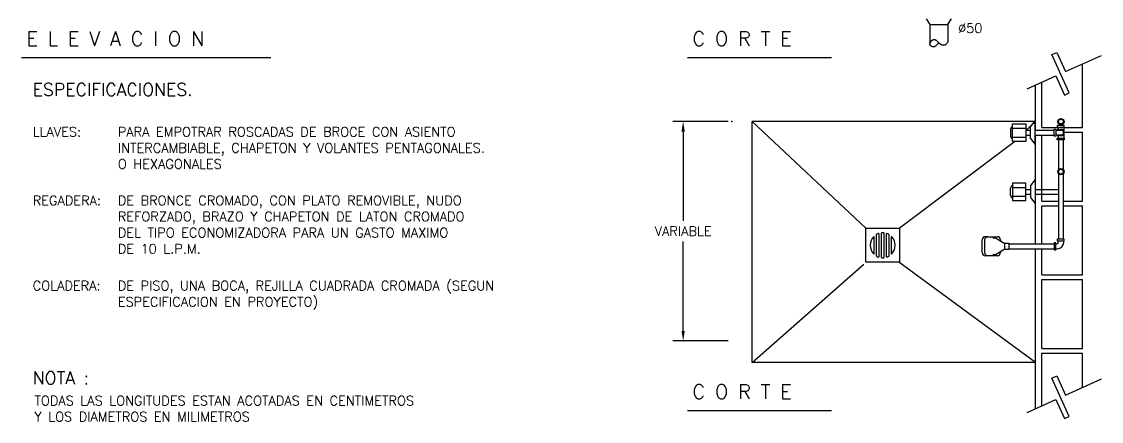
# Model space of a CAD drawing. Extents: x 145.7 to 190.5, y 293.8 to 329.7.
# Drawn here: x 146.3 to 157.69, y 304.59 to 308.81 of the extents above; entities that cross this region are included whole.
import ezdxf
from ezdxf.enums import TextEntityAlignment as Align

# ---------------------------------------------------------------- set-up
doc = ezdxf.new("R2010")
doc.units = 0
doc.header["$LTSCALE"] = 0.4
doc.header["$MEASUREMENT"] = 0
doc.layers.get('DEFPOINTS').update_dxf_attribs({"linetype": 'CONTINUOUS'})
doc.layers.add('A13', color=130, linetype='CONTINUOUS')
doc.layers.add('LETRAS', color=50, linetype='CONTINUOUS')
doc.styles.add('ROMANS', font='ROMANS.SHX', dxfattribs={"width": 1.5, "height": 0.3})

msp = doc.modelspace()

# ---------------------------------------------------------------- linework, layer by layer
at = {"layer": 'A13'}
for p, q in [((155.84, 308.84, 55.342), (155.877, 308.781, 55.342)), ((156.069, 308.781, 55.342), (156.105, 308.84, 55.342)), ((155.877, 308.781, 55.342), (155.877, 308.761, 55.342)), ((155.877, 308.781, 55.342), (156.069, 308.781, 55.342)), ((155.877, 308.761, 55.342), (155.877, 308.571, 55.342)), ((156.069, 308.781, 55.342), (156.069, 308.761, 55.342)), ((156.069, 308.761, 55.342), (156.069, 308.596, 55.342)), ((155.885, 308.595, 55.342), (155.884, 308.594, 55.342)), ((155.886, 308.597, 55.342), (155.885, 308.595, 55.342)), ((155.887, 308.599, 55.342), (155.886, 308.597, 55.342)), ((155.888, 308.6, 55.342), (155.887, 308.599, 55.342)), ((155.889, 308.602, 55.342), (155.888, 308.6, 55.342)), ((155.891, 308.603, 55.342), (155.889, 308.602, 55.342)), ((155.892, 308.605, 55.342), (155.891, 308.603, 55.342)), ((155.894, 308.606, 55.342), (155.892, 308.605, 55.342)), ((155.896, 308.608, 55.342), (155.894, 308.606, 55.342)), ((155.897, 308.609, 55.342), (155.896, 308.608, 55.342)), ((155.899, 308.61, 55.342), (155.897, 308.609, 55.342)), ((155.901, 308.611, 55.342), (155.899, 308.61, 55.342)), ((155.904, 308.612, 55.342), (155.901, 308.611, 55.342)), ((155.906, 308.613, 55.342), (155.904, 308.612, 55.342)), ((155.908, 308.614, 55.342), (155.906, 308.613, 55.342)), ((155.911, 308.615, 55.342), (155.908, 308.614, 55.342)), ((155.913, 308.616, 55.342), (155.911, 308.615, 55.342)), ((155.916, 308.616, 55.342), (155.913, 308.616, 55.342)), ((155.918, 308.617, 55.342), (155.916, 308.616, 55.342)), ((155.921, 308.617, 55.342), (155.918, 308.617, 55.342)), ((155.923, 308.617, 55.342), (155.921, 308.617, 55.342)), ((155.926, 308.617, 55.342), (155.923, 308.617, 55.342)), ((155.928, 308.617, 55.342), (155.926, 308.617, 55.342)), ((155.931, 308.617, 55.342), (155.928, 308.617, 55.342)), ((155.933, 308.616, 55.342), (155.931, 308.617, 55.342)), ((155.936, 308.616, 55.342), (155.933, 308.616, 55.342)), ((155.938, 308.615, 55.342), (155.936, 308.616, 55.342)), ((155.94, 308.614, 55.342), (155.938, 308.615, 55.342)), ((155.943, 308.614, 55.342), (155.94, 308.614, 55.342)), ((155.945, 308.612, 55.342), (155.943, 308.614, 55.342)), ((155.947, 308.611, 55.342), (155.945, 308.612, 55.342)), ((155.949, 308.61, 55.342), (155.947, 308.611, 55.342)), ((155.951, 308.608, 55.342), (155.949, 308.61, 55.342)), ((155.953, 308.606, 55.342), (155.951, 308.608, 55.342)), ((155.955, 308.604, 55.342), (155.953, 308.606, 55.342)), ((155.957, 308.602, 55.342), (155.955, 308.604, 55.342)), ((155.959, 308.6, 55.342), (155.957, 308.602, 55.342)), ((155.961, 308.598, 55.342), (155.959, 308.6, 55.342)), ((155.963, 308.596, 55.342), (155.961, 308.598, 55.342)), ((155.965, 308.593, 55.342), (155.963, 308.596, 55.342)), ((156.069, 308.597, 55.342), (156.067, 308.593, 55.342)), ((155.877, 308.576, 55.342), (155.876, 308.574, 55.342)), ((155.876, 308.574, 55.342), (155.876, 308.573, 55.342)), ((155.876, 308.573, 55.342), (155.876, 308.571, 55.342)), ((155.876, 308.571, 55.342), (155.877, 308.57, 55.342)), ((155.878, 308.58, 55.342), (155.877, 308.579, 55.342)), ((155.877, 308.579, 55.342), (155.877, 308.577, 55.342)), ((155.877, 308.577, 55.342), (155.877, 308.576, 55.342)), ((155.877, 308.57, 55.342), (155.877, 308.569, 55.342)), ((155.877, 308.569, 55.342), (155.878, 308.567, 55.342)), ((155.879, 308.584, 55.342), (155.878, 308.582, 55.342)), ((155.878, 308.582, 55.342), (155.878, 308.58, 55.342)), ((155.878, 308.567, 55.342), (155.878, 308.566, 55.342)), ((155.878, 308.566, 55.342), (155.879, 308.564, 55.342)), ((155.88, 308.585, 55.342), (155.879, 308.584, 55.342)), ((155.879, 308.564, 55.342), (155.88, 308.563, 55.342)), ((155.881, 308.587, 55.342), (155.88, 308.585, 55.342)), ((155.88, 308.563, 55.342), (155.882, 308.561, 55.342)), ((155.882, 308.589, 55.342), (155.881, 308.587, 55.342)), ((155.883, 308.592, 55.342), (155.882, 308.59, 55.342)), ((155.882, 308.59, 55.342), (155.882, 308.589, 55.342)), ((155.882, 308.561, 55.342), (155.883, 308.56, 55.342)), ((155.884, 308.594, 55.342), (155.883, 308.592, 55.342)), ((155.883, 308.56, 55.342), (155.884, 308.558, 55.342)), ((155.884, 308.558, 55.342), (155.886, 308.557, 55.342)), ((155.886, 308.557, 55.342), (155.888, 308.555, 55.342)), ((155.888, 308.555, 55.342), (155.89, 308.554, 55.342)), ((155.89, 308.554, 55.342), (155.892, 308.553, 55.342)), ((155.892, 308.553, 55.342), (155.894, 308.552, 55.342)), ((155.894, 308.552, 55.342), (155.897, 308.551, 55.342)), ((155.897, 308.551, 55.342), (155.899, 308.55, 55.342)), ((155.899, 308.55, 55.342), (155.902, 308.549, 55.342)), ((155.902, 308.549, 55.342), (155.904, 308.548, 55.342)), ((155.904, 308.548, 55.342), (155.907, 308.548, 55.342)), ((155.907, 308.548, 55.342), (155.91, 308.547, 55.342)), ((155.91, 308.547, 55.342), (155.912, 308.547, 55.342)), ((155.912, 308.547, 55.342), (155.915, 308.547, 55.342)), ((155.915, 308.547, 55.342), (155.917, 308.547, 55.342)), ((155.917, 308.547, 55.342), (155.92, 308.547, 55.342)), ((155.92, 308.547, 55.342), (155.922, 308.547, 55.342)), ((155.922, 308.547, 55.342), (155.924, 308.548, 55.342)), ((155.924, 308.548, 55.342), (155.926, 308.548, 55.342)), ((155.926, 308.548, 55.342), (155.928, 308.549, 55.342)), ((155.928, 308.549, 55.342), (155.93, 308.549, 55.342)), ((155.93, 308.549, 55.342), (155.932, 308.55, 55.342)), ((155.932, 308.55, 55.342), (155.934, 308.551, 55.342)), ((155.934, 308.551, 55.342), (155.935, 308.552, 55.342)), ((155.935, 308.552, 55.342), (155.937, 308.553, 55.342)), ((155.937, 308.553, 55.342), (155.938, 308.554, 55.342)), ((155.938, 308.554, 55.342), (155.94, 308.555, 55.342)), ((155.94, 308.555, 55.342), (155.942, 308.556, 55.342)), ((155.942, 308.556, 55.342), (155.943, 308.557, 55.342)), ((155.943, 308.557, 55.342), (155.945, 308.559, 55.342)), ((155.945, 308.559, 55.342), (155.947, 308.56, 55.342)), ((155.947, 308.56, 55.342), (155.949, 308.562, 55.342)), ((155.949, 308.562, 55.342), (155.951, 308.564, 55.342)), ((155.951, 308.564, 55.342), (155.953, 308.565, 55.342)), ((155.953, 308.565, 55.342), (155.954, 308.567, 55.342)), ((155.954, 308.567, 55.342), (155.956, 308.569, 55.342)), ((155.956, 308.569, 55.342), (155.958, 308.571, 55.342)), ((155.958, 308.571, 55.342), (155.96, 308.572, 55.342)), ((155.96, 308.572, 55.342), (155.961, 308.574, 55.342)), ((155.961, 308.574, 55.342), (155.963, 308.576, 55.342)), ((155.963, 308.576, 55.342), (155.965, 308.578, 55.342)), ((155.967, 308.591, 55.342), (155.965, 308.593, 55.342)), ((155.965, 308.578, 55.342), (155.966, 308.58, 55.342)), ((155.966, 308.58, 55.342), (155.968, 308.582, 55.342)), ((155.969, 308.589, 55.342), (155.967, 308.591, 55.342)), ((155.968, 308.582, 55.342), (155.969, 308.584, 55.342)), ((155.971, 308.586, 55.342), (155.969, 308.589, 55.342)), ((155.969, 308.584, 55.342), (155.971, 308.586, 55.342)), ((155.973, 308.584, 55.342), (155.971, 308.586, 55.342)), ((155.976, 308.582, 55.342), (155.973, 308.584, 55.342)), ((155.978, 308.58, 55.342), (155.976, 308.582, 55.342)), ((155.98, 308.578, 55.342), (155.978, 308.58, 55.342)), ((155.983, 308.576, 55.342), (155.98, 308.578, 55.342)), ((155.985, 308.574, 55.342), (155.983, 308.576, 55.342)), ((155.988, 308.573, 55.342), (155.985, 308.574, 55.342)), ((155.99, 308.571, 55.342), (155.988, 308.573, 55.342)), ((155.993, 308.569, 55.342), (155.99, 308.571, 55.342)), ((155.995, 308.568, 55.342), (155.993, 308.569, 55.342)), ((155.998, 308.567, 55.342), (155.995, 308.568, 55.342)), ((156.001, 308.566, 55.342), (155.998, 308.567, 55.342)), ((156.003, 308.565, 55.342), (156.001, 308.566, 55.342)), ((156.006, 308.564, 55.342), (156.003, 308.565, 55.342)), ((156.009, 308.563, 55.342), (156.006, 308.564, 55.342)), ((156.012, 308.563, 55.342), (156.009, 308.563, 55.342)), ((156.015, 308.562, 55.342), (156.012, 308.563, 55.342)), ((156.018, 308.562, 55.342), (156.015, 308.562, 55.342)), ((156.021, 308.562, 55.342), (156.018, 308.562, 55.342)), ((156.024, 308.561, 55.342), (156.021, 308.562, 55.342)), ((156.027, 308.561, 55.342), (156.024, 308.561, 55.342)), ((156.03, 308.562, 55.342), (156.027, 308.561, 55.342)), ((156.033, 308.562, 55.342), (156.03, 308.562, 55.342)), ((156.036, 308.563, 55.342), (156.033, 308.562, 55.342)), ((156.039, 308.564, 55.342), (156.036, 308.563, 55.342)), ((156.042, 308.565, 55.342), (156.039, 308.564, 55.342)), ((156.045, 308.566, 55.342), (156.042, 308.565, 55.342)), ((156.048, 308.569, 55.342), (156.045, 308.566, 55.342)), ((156.051, 308.571, 55.342), (156.048, 308.569, 55.342)), ((156.055, 308.575, 55.342), (156.051, 308.571, 55.342)), ((156.058, 308.58, 55.342), (156.055, 308.575, 55.342)), ((156.062, 308.586, 55.342), (156.058, 308.58, 55.342)), ((156.067, 308.593, 55.342), (156.062, 308.586, 55.342)), ((157.488, 307.694, 55.342), (157.488, 308.364, 55.342)), ((157.058, 307.694, 55.342), (157.058, 308.17, 55.342)), ((156.992, 307.757, 55.342), (154.007, 307.757, 55.342)), ((154.007, 305.214, 55.342), (154.007, 307.757, 55.342)), ((155.204, 306.629, 55.342), (154.007, 307.757, 55.342)), ((156.75, 307.546, 55.342), (156.75, 307.73, 55.342)), ((156.75, 307.73, 55.342), (156.891, 307.73, 55.342)), ((156.891, 307.661, 55.342), (156.992, 307.757, 55.342)), ((156.891, 307.73, 55.342), (156.891, 307.546, 55.342)), ((156.939, 307.698, 55.342), (156.99, 307.762, 55.342)), ((156.939, 307.577, 55.342), (156.939, 307.698, 55.342)), ((156.99, 307.513, 55.342), (156.99, 307.762, 55.342)), ((157.058, 307.694, 55.342), (157.232, 307.694, 55.342)), ((157.232, 307.697, 55.342), (157.232, 307.68, 55.342)), ((157.29, 307.697, 55.342), (157.29, 307.661, 55.342)), ((157.29, 307.694, 55.342), (157.488, 307.694, 55.342)), ((156.891, 307.663, 55.342), (156.939, 307.663, 55.342)), ((156.891, 307.613, 55.342), (156.939, 307.613, 55.342)), ((156.939, 307.577, 55.342), (156.99, 307.513, 55.342)), ((156.99, 307.663, 55.342), (157.188, 307.663, 55.342)), ((156.99, 307.613, 55.342), (157.188, 307.613, 55.342)), ((157.058, 306.916, 55.342), (157.058, 307.613, 55.342)), ((157.205, 307.664, 55.342), (157.263, 307.664, 55.342)), ((157.205, 307.664, 55.342), (157.263, 307.664, 55.342)), ((157.205, 307.614, 55.342), (157.263, 307.614, 55.342)), ((157.205, 307.614, 55.342), (157.263, 307.614, 55.342)), ((157.232, 307.598, 55.342), (157.232, 307.581, 55.342)), ((157.29, 307.617, 55.342), (157.29, 307.581, 55.342)), ((157.297, 307.644, 55.342), (157.488, 307.644, 55.342)), ((157.488, 306.916, 55.342), (157.488, 307.644, 55.342)), ((155.554, 306.629, 55.342), (156.77, 307.546, 55.342)), ((156.891, 307.546, 55.342), (156.75, 307.546, 55.342)), ((157.235, 307.564, 55.342), (157.235, 307.247, 55.342)), ((157.284, 307.564, 55.342), (157.284, 307.247, 55.342)), ((156.939, 307.075, 55.342), (156.99, 307.139, 55.342)), ((156.99, 307.139, 55.342), (156.99, 306.89, 55.342)), ((157.235, 307.204, 55.342), (157.235, 306.514, 55.342)), ((157.284, 307.204, 55.342), (157.284, 306.514, 55.342)), ((156.891, 307.106, 55.342), (156.75, 307.106, 55.342)), ((156.75, 307.106, 55.342), (156.75, 306.922, 55.342)), ((156.891, 306.922, 55.342), (156.891, 307.106, 55.342)), ((156.891, 307.039, 55.342), (156.939, 307.039, 55.342)), ((156.939, 307.075, 55.342), (156.939, 306.954, 55.342)), ((156.99, 307.039, 55.342), (157.235, 307.039, 55.342)), ((156.75, 306.922, 55.342), (156.891, 306.922, 55.342)), ((156.891, 306.989, 55.342), (156.939, 306.989, 55.342)), ((156.939, 306.954, 55.342), (156.99, 306.89, 55.342)), ((156.99, 306.989, 55.342), (157.235, 306.989, 55.342)), ((157.058, 306.916, 55.342), (157.235, 306.916, 55.342)), ((157.284, 306.916, 55.342), (157.488, 306.916, 55.342)), ((157.058, 306.464, 55.342), (157.058, 306.867, 55.342)), ((157.058, 306.867, 55.342), (157.235, 306.867, 55.342)), ((157.284, 306.867, 55.342), (157.488, 306.867, 55.342)), ((157.488, 306.138, 55.342), (157.488, 306.867, 55.342)), ((156.43, 306.372, 55.342), (156.43, 306.507, 55.342)), ((156.456, 306.507, 55.342), (156.456, 306.372, 55.342)), ((156.464, 306.54, 55.342), (156.589, 306.54, 55.342)), ((156.543, 306.529, 55.342), (156.569, 306.529, 55.342)), ((156.569, 306.529, 55.342), (156.669, 306.467, 55.342)), ((156.622, 306.507, 55.342), (156.622, 306.496, 55.342)), ((156.669, 306.406, 55.342), (156.669, 306.471, 55.342)), ((156.669, 306.471, 55.342), (156.71, 306.471, 55.342)), ((156.71, 306.471, 55.342), (156.71, 306.406, 55.342)), ((156.71, 306.464, 55.342), (157.188, 306.464, 55.342)), ((156.71, 306.464, 55.342), (157.188, 306.464, 55.342)), ((157.205, 306.465, 55.342), (157.218, 306.465, 55.342)), ((157.232, 306.48, 55.342), (157.232, 306.497, 55.342)), ((157.29, 306.479, 55.342), (157.29, 306.497, 55.342)), ((156.589, 306.339, 55.342), (156.464, 306.339, 55.342)), ((156.543, 306.351, 55.342), (156.569, 306.351, 55.342)), ((156.569, 306.351, 55.342), (156.669, 306.413, 55.342)), ((156.622, 306.384, 55.342), (156.622, 306.372, 55.342)), ((156.71, 306.406, 55.342), (156.669, 306.406, 55.342)), ((156.71, 306.414, 55.342), (157.188, 306.414, 55.342)), ((156.71, 306.414, 55.342), (157.188, 306.414, 55.342)), ((157.058, 306.138, 55.342), (157.058, 306.414, 55.342)), ((157.205, 306.413, 55.342), (157.223, 306.413, 55.342)), ((154.007, 305.214, 55.342), (155.183, 306.252, 55.342)), ((156.992, 305.214, 55.342), (155.553, 306.271, 55.342)), ((157.058, 306.138, 55.342), (157.488, 306.138, 55.342)), ((157.058, 306.089, 55.342), (157.488, 306.089, 55.342)), ((157.058, 305.361, 55.342), (157.058, 306.089, 55.342)), ((157.488, 305.361, 55.342), (157.488, 306.089, 55.342)), ((157.058, 305.361, 55.342), (157.488, 305.361, 55.342)), ((157.058, 305.311, 55.342), (157.488, 305.311, 55.342)), ((157.058, 304.757, 55.342), (157.058, 305.311, 55.342)), ((157.488, 304.95, 55.342), (157.488, 305.311, 55.342)), ((156.992, 305.214, 55.342), (154.007, 305.214, 55.342))]:
    msp.add_line(p, q, dxfattribs=at)
at = {"layer": 'A13', "color": 20}
for p, q in [((157.166, 308.462, 55.342), (157.217, 308.485, 55.342)), ((157.217, 308.485, 55.342), (157.308, 308.283, 55.342)), ((157.348, 308.058, 55.342), (157.166, 308.462, 55.342)), ((157.308, 308.283, 55.342), (157.687, 308.453, 55.342)), ((156.903, 308.101, 55.342), (157.207, 308.237, 55.342)), ((157.207, 308.237, 55.342), (157.298, 308.035, 55.342)), ((157.298, 308.035, 55.342), (157.348, 308.058, 55.342)), ((156.729, 307.675, 55.342), (156.729, 307.601, 55.342)), ((156.75, 307.684, 55.342), (156.891, 307.684, 55.342)), ((156.75, 307.592, 55.342), (156.891, 307.592, 55.342)), ((156.729, 306.977, 55.342), (156.729, 307.051, 55.342)), ((156.75, 307.06, 55.342), (156.891, 307.06, 55.342)), ((156.75, 306.968, 55.342), (156.891, 306.968, 55.342)), ((155.316, 306.337, 55.342), (155.316, 306.563, 55.342)), ((155.343, 306.328, 55.342), (155.343, 306.572, 55.342)), ((155.369, 306.321, 55.342), (155.369, 306.579, 55.342)), ((155.396, 306.322, 55.342), (155.396, 306.579, 55.342)), ((155.422, 306.329, 55.342), (155.422, 306.572, 55.342)), ((155.449, 306.338, 55.342), (155.449, 306.562, 55.342)), ((155.29, 306.359, 55.342), (155.29, 306.542, 55.342)), ((155.475, 306.361, 55.342), (155.475, 306.54, 55.342)), ((157.166, 305.049, 55.342), (157.217, 305.071, 55.342)), ((157.217, 305.071, 55.342), (157.308, 304.869, 55.342)), ((157.348, 304.644, 55.342), (157.166, 305.049, 55.342)), ((157.308, 304.869, 55.342), (157.687, 305.04, 55.342)), ((156.903, 304.687, 55.342), (157.207, 304.824, 55.342)), ((157.207, 304.824, 55.342), (157.298, 304.621, 55.342)), ((157.298, 304.621, 55.342), (157.348, 304.644, 55.342))]:
    msp.add_line(p, q, dxfattribs=at)
at = {"layer": 'A13', "color": 50}
for p, q in [((146.304, 308.431, 55.342), (148.93, 308.431, 55.342)), ((153.325, 308.431, 55.342), (154.842, 308.431, 55.342)), ((156.992, 307.663, 55.342), (156.992, 308.141, 55.342)), ((156.992, 307.039, 55.342), (156.992, 307.613, 55.342)), ((156.992, 306.464, 55.342), (156.992, 306.989, 55.342)), ((156.992, 304.727, 55.342), (156.992, 306.414, 55.342)), ((153.325, 304.707, 55.342), (154.842, 304.707, 55.342))]:
    msp.add_line(p, q, dxfattribs=at)
at = {"layer": 'A13', "color": 20, "linetype": 'ByBlock'}
for p, q in [((153.753, 307.757, 55.342), (153.17, 307.757, 55.342)), ((153.278, 307.65, 55.342), (153.278, 306.706, 55.342)), ((153.278, 305.547, 55.342), (153.278, 306.491, 55.342)), ((153.753, 305.44, 55.342), (153.17, 305.44, 55.342))]:
    msp.add_line(p, q, dxfattribs=at)
at = {"layer": 'A13', "linetype": 'Continuous'}
for p, q in [((157.296, 307.715, 55.342), (157.222, 307.715, 55.342)), ((157.222, 307.715, 55.342), (157.222, 307.697, 55.342)), ((157.222, 307.697, 55.342), (157.296, 307.697, 55.342)), ((157.296, 307.697, 55.342), (157.296, 307.715, 55.342)), ((157.188, 307.676, 55.342), (157.205, 307.676, 55.342)), ((157.188, 307.602, 55.342), (157.188, 307.676, 55.342)), ((157.205, 307.602, 55.342), (157.188, 307.602, 55.342)), ((157.205, 307.676, 55.342), (157.205, 307.602, 55.342)), ((157.222, 307.581, 55.342), (157.296, 307.581, 55.342)), ((157.222, 307.564, 55.342), (157.222, 307.581, 55.342)), ((157.296, 307.581, 55.342), (157.296, 307.564, 55.342)), ((157.296, 307.564, 55.342), (157.222, 307.564, 55.342)), ((157.205, 306.476, 55.342), (157.188, 306.476, 55.342)), ((157.188, 306.476, 55.342), (157.188, 306.402, 55.342)), ((157.205, 306.402, 55.342), (157.205, 306.476, 55.342)), ((157.296, 306.514, 55.342), (157.222, 306.514, 55.342)), ((157.222, 306.514, 55.342), (157.222, 306.497, 55.342)), ((157.222, 306.497, 55.342), (157.296, 306.497, 55.342)), ((157.296, 306.497, 55.342), (157.296, 306.514, 55.342)), ((157.188, 306.402, 55.342), (157.205, 306.402, 55.342))]:
    msp.add_line(p, q, dxfattribs=at)
at = {"layer": 'A13', "elevation": 55.342}
msp.add_lwpolyline([(155.203, 306.629), (155.56, 306.629), (155.56, 306.271), (155.203, 306.271)], close=True, dxfattribs=at)
at = {"layer": 'A13', "color": 20}
for centre, radius in [((157.26, 307.755, 55.342), 0.0328), ((157.26, 307.755, 55.342), 0.0254), ((157.26, 307.226, 55.342), 0.0328), ((157.26, 307.226, 55.342), 0.0254)]:
    msp.add_circle(centre, radius, dxfattribs=at)
for centre, radius, start, end in [((156.763, 307.675, 55.342), 0.0331, 111.8439, 180), ((156.763, 307.601, 55.342), 0.0331, 180, 248.1561), ((156.763, 307.051, 55.342), 0.0331, 111.8439, 180), ((156.763, 306.977, 55.342), 0.0331, 180, 248.1561), ((155.32, 306.563, 55.342), 0.00331, 118.6571, 180), ((155.381, 306.45, 55.342), 0.132, 109.0093, 118.6571), ((155.339, 306.572, 55.342), 0.00331, 0, 109.0093), ((155.372, 306.579, 55.342), 0.00331, 93.9744, 180), ((155.381, 306.45, 55.342), 0.132, 85.1507, 93.9744), ((155.392, 306.579, 55.342), 0.00331, 0, 85.1507), ((155.425, 306.572, 55.342), 0.00331, 70.0655, 180), ((155.381, 306.45, 55.342), 0.132, 60.344, 70.0655), ((155.445, 306.562, 55.342), 0.00331, 0, 60.344), ((155.381, 306.45, 55.342), 0.132, 135.5615, 224.4385), ((155.288, 306.542, 55.342), 0.00165, 0, 135.5615), ((155.381, 306.45, 55.342), 0.132, 316.8056, 43.1944), ((155.288, 306.359, 55.342), 0.00165, 224.4385, 0), ((155.32, 306.337, 55.342), 0.00331, 180, 241.3429), ((155.381, 306.45, 55.342), 0.132, 241.3429, 250.9907), ((155.339, 306.328, 55.342), 0.00331, 250.9907, 0), ((155.372, 306.321, 55.342), 0.00331, 180, 266.0256), ((155.392, 306.322, 55.342), 0.00331, 274.8493, 0), ((155.425, 306.329, 55.342), 0.00331, 180, 289.9345), ((155.381, 306.45, 55.342), 0.132, 289.9345, 299.656), ((155.445, 306.338, 55.342), 0.00331, 299.656, 0), ((155.477, 306.361, 55.342), 0.00165, 180, 316.8056), ((155.381, 306.45, 55.342), 0.132, 266.0256, 274.8493)]:
    msp.add_arc(centre, radius, start, end, dxfattribs=at)
at = {"layer": 'A13'}
for centre, radius, start, end in [((157.218, 307.68, 55.342), 0.0146, 270, 360), ((157.218, 307.598, 55.342), 0.0146, 360, 90), ((157.263, 307.639, 55.342), 0.0348, 225.464, 134.536), ((157.263, 307.639, 55.342), 0.0248, 270, 90), ((155.477, 306.54, 55.342), 0.00165, 43.1944, 180), ((156.464, 306.507, 55.342), 0.0331, 90, 180), ((156.489, 306.507, 55.342), 0.0331, 90, 180), ((156.589, 306.507, 55.342), 0.0331, 0, 90), ((157.218, 306.48, 55.342), 0.0146, 270, 0), ((157.223, 306.479, 55.342), 0.0662, 270, 0), ((156.464, 306.372, 55.342), 0.0331, 180, 270), ((156.489, 306.372, 55.342), 0.0331, 180, 270), ((156.589, 306.372, 55.342), 0.0331, 270, 0)]:
    msp.add_arc(centre, radius, start, end, dxfattribs=at)
at = {"layer": 'A13', "color": 20, "linetype": 'ByBlock'}
for p in [(153.79, 307.757, 55.342), (153.278, 305.44, 55.342)]:
    msp.add_point(p, dxfattribs=at)
for points in [[(153.26, 307.65, 55.342), (153.295, 307.65, 55.342), (153.278, 307.757, 55.342)], [(153.26, 305.547, 55.342), (153.295, 305.547, 55.342), (153.278, 305.44, 55.342)]]:
    msp.add_solid(points, dxfattribs=at)
at = {"layer": 'DEFPOINTS', "color": 20, "linetype": 'ByBlock'}
msp.add_point((153.79, 305.44, 55.342), dxfattribs=at)

# ---------------------------------------------------------------- texts
at = {"layer": 'LETRAS', "style": 'ROMANS'}
for s, height, p in [('%%c50', 0.1, (156.176, 308.69, 55.342)), ('LLAVES:', 0.1, (146.421, 307.597, 55.342)), ('PARA EMPOTRAR ROSCADAS DE BROCE CON ASIENTO', 0.09998, (147.318, 307.597, 55.342)), ('INTERCAMBIABLE, CHAPETON Y VOLANTES PENTAGONALES.', 0.09998, (147.318, 307.427, 55.342)), ('O HEXAGONALES', 0.09998, (147.318, 307.257, 55.342)), ('REGADERA:', 0.1, (146.421, 306.873, 55.342)), ('DE BRONCE CROMADO, CON PLATO REMOVIBLE, NUDO', 0.09998, (147.318, 306.873, 55.342)), ('REFORZADO, BRAZO Y CHAPETON DE LATON CROMADO', 0.09998, (147.318, 306.703, 55.342)), ('DEL TIPO ECONOMIZADORA PARA UN GASTO MAXIMO ', 0.09998, (147.318, 306.533, 55.342)), ('DE 10 L.P.M.', 0.09998, (147.318, 306.363, 55.342)), ('DE PISO, UNA BOCA, REJILLA CUADRADA CROMADA (SEGUN', 0.09998, (147.318, 305.974, 55.342)), ('COLADERA: ', 0.1, (146.421, 305.974, 55.342)), ('ESPECIFICACION EN PROYECTO)', 0.09998, (147.318, 305.804, 55.342)), ('TODAS LAS LONGITUDES ESTAN ACOTADAS EN CENTIMETROS', 0.09998, (146.439, 304.76, 55.342)), ('Y LOS DIAMETROS EN MILIMETROS', 0.09998, (146.439, 304.591, 55.342))]:
    msp.add_text(s, height=height, dxfattribs=at).set_placement(p)
at = {"layer": 'LETRAS', "color": 90, "style": 'ROMANS'}
for s, height, p in [('E L E V A C I O N', 0.15, (146.354, 308.555, 55.342)), ('C O R T E', 0.15, (153.375, 308.555, 55.342)), ('ESPECIFICACIONES.', 0.13328, (146.421, 308.026, 55.342)), ('NOTA :', 0.1333, (146.421, 304.983, 55.342)), ('C O R T E', 0.15, (153.375, 304.83, 55.342))]:
    msp.add_text(s, height=height, dxfattribs=at).set_placement(p)
at = {"layer": 'LETRAS', "linetype": 'ByBlock', "style": 'ROMANS'}
msp.add_text('VARIABLE', height=0.1, dxfattribs=at).set_placement((153.278, 306.599, 55.342), align=Align.MIDDLE_CENTER)

doc.saveas('drawing.dxf')
